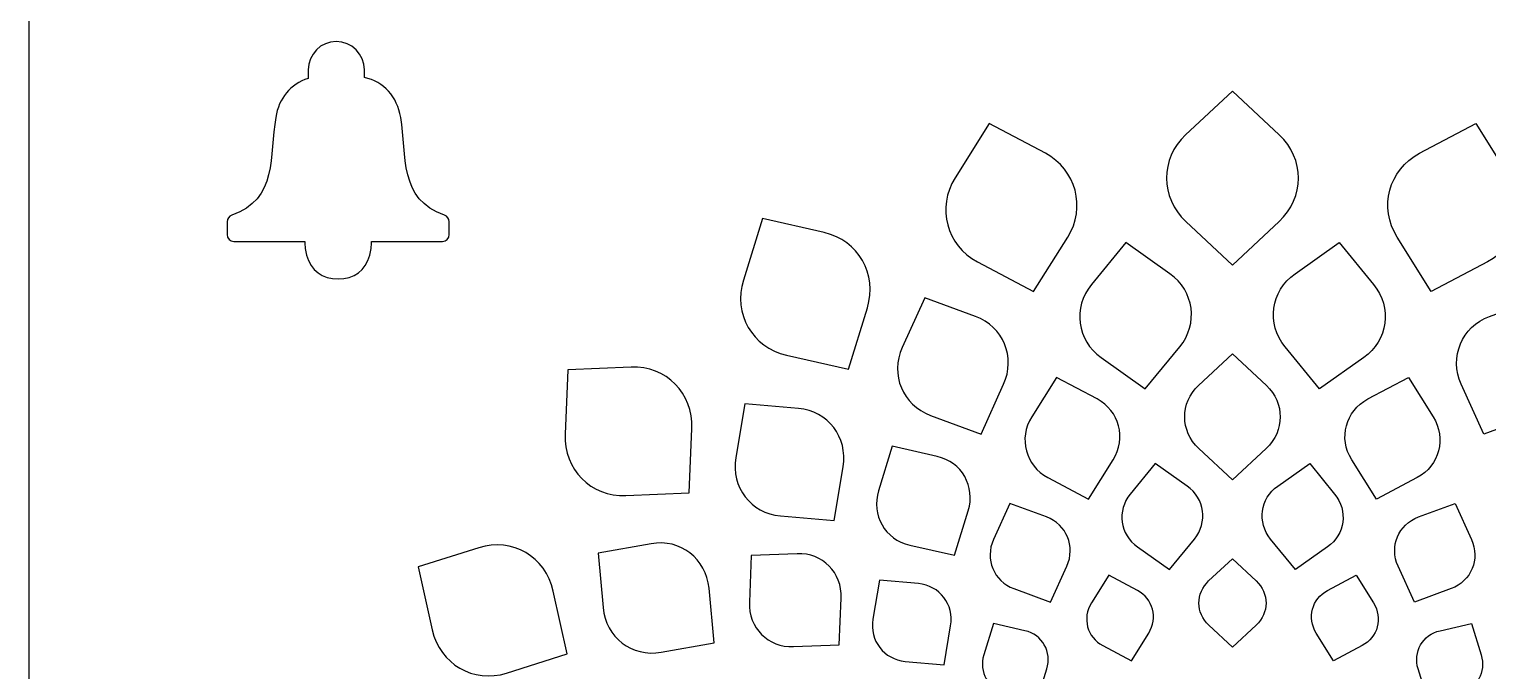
# Model space of a CAD drawing. Header units: millimetres. Extents: x -279 to 859, y -447 to 463.
# Drawn here: x 300 to 638.7, y 83.1 to 232 of the extents above; entities that cross this region are included whole.
import ezdxf

# ---------------------------------------------------------------- set-up
doc = ezdxf.new("R2010")
doc.units = ezdxf.units.MM
doc.header["$MEASUREMENT"] = 0
doc.layers.add('Layer 1', color=7, linetype='Continuous')

msp = doc.modelspace()

# ---------------------------------------------------------------- linework, layer by layer
at = {"layer": 'Layer 1', "color": 7}
for points, knots in [([(858.8, 463.29), (858.8, 463.29), (300, 463.29), (300, 463.29), (300, 463.29), (300, -430), (300, -430), (300, -430), (858.8, -430), (858.8, -430), (858.8, -430), (858.8, 463.29), (858.8, 463.29)], [0, 0, 0, 0, 0.25, 0.25, 0.25, 0.5, 0.5, 0.5, 0.75, 0.75, 0.75, 1, 1, 1, 1]), ([(377.84, 220.8), (382.34, 219.78), (385.48, 216.33), (386.26, 211.52), (387.7, 202.68), (385.81, 192.44), (396.45, 188.83), (397.12, 188.6), (397.54, 188), (397.54, 187.3), (397.54, 187.3), (397.54, 184.36), (397.54, 184.36), (397.54, 183.47), (396.83, 182.75), (395.95, 182.75), (395.95, 182.75), (379.51, 182.75), (379.51, 182.75), (379.5, 181.64), (379.35, 180.5), (379.09, 179.55), (378.09, 175.95), (375.45, 174.04), (371.75, 174.04), (368.05, 174.04), (365.41, 175.95), (364.41, 179.55), (364.15, 180.5), (364, 181.64), (363.99, 182.75), (363.99, 182.75), (347.55, 182.75), (347.55, 182.75), (346.67, 182.75), (345.96, 183.47), (345.96, 184.36), (345.96, 184.36), (345.96, 187.3), (345.96, 187.3), (345.96, 188), (346.38, 188.6), (347.04, 188.83), (357.69, 192.44), (355.8, 202.68), (357.24, 211.52), (357.97, 216.01), (360.67, 219.27), (364.79, 220.55), (364.79, 220.55), (364.79, 222.54), (364.79, 222.54), (364.79, 226.18), (367.72, 229.15), (371.31, 229.15), (374.91, 229.15), (377.84, 226.18), (377.84, 222.54), (377.84, 222.54), (377.84, 220.8), (377.84, 220.8)], [0, 0, 0, 0, 0.05, 0.05, 0.05, 0.1, 0.1, 0.1, 0.15, 0.15, 0.15, 0.2, 0.2, 0.2, 0.25, 0.25, 0.25, 0.3, 0.3, 0.3, 0.35, 0.35, 0.35, 0.4, 0.4, 0.4, 0.45, 0.45, 0.45, 0.5, 0.5, 0.5, 0.55, 0.55, 0.55, 0.6, 0.6, 0.6, 0.65, 0.65, 0.65, 0.7, 0.7, 0.7, 0.75, 0.75, 0.75, 0.8, 0.8, 0.8, 0.85, 0.85, 0.85, 0.9, 0.9, 0.9, 0.95, 0.95, 0.95, 1, 1, 1, 1]), ([(579.4, 177.24), (579.4, 177.24), (568.57, 187.34), (568.57, 187.34), (562.61, 192.89), (562.59, 201.97), (568.53, 207.5), (568.53, 207.5), (579.4, 217.63), (579.4, 217.63), (579.4, 217.63), (590.27, 207.5), (590.27, 207.5), (596.21, 201.97), (596.19, 192.89), (590.23, 187.34), (590.23, 187.34), (579.4, 177.24), (579.4, 177.24)], [0, 0, 0, 0, 0.166667, 0.166667, 0.166667, 0.333333, 0.333333, 0.333333, 0.5, 0.5, 0.5, 0.666667, 0.666667, 0.666667, 0.833333, 0.833333, 0.833333, 1, 1, 1, 1]), ([(514.99, 197.48), (514.99, 197.48), (522.9, 210.11), (522.9, 210.11), (522.9, 210.11), (535.95, 203.19), (535.95, 203.19), (543.13, 199.39), (545.46, 190.63), (541.14, 183.73), (541.14, 183.73), (533.23, 171.09), (533.23, 171.09), (533.23, 171.09), (520.19, 178.01), (520.19, 178.01), (513.01, 181.81), (510.67, 190.57), (514.99, 197.48)], [0, 0, 0, 0, 0.166667, 0.166667, 0.166667, 0.333333, 0.333333, 0.333333, 0.5, 0.5, 0.5, 0.666667, 0.666667, 0.666667, 0.833333, 0.833333, 0.833333, 1, 1, 1, 1]), ([(643.81, 197.48), (643.81, 197.48), (635.9, 210.11), (635.9, 210.11), (635.9, 210.11), (622.85, 203.19), (622.85, 203.19), (615.67, 199.39), (613.34, 190.63), (617.66, 183.73), (617.66, 183.73), (625.57, 171.09), (625.57, 171.09), (625.57, 171.09), (638.62, 178.01), (638.62, 178.01), (645.79, 181.81), (648.13, 190.57), (643.81, 197.48)], [0, 0, 0, 0, 0.166667, 0.166667, 0.166667, 0.333333, 0.333333, 0.333333, 0.5, 0.5, 0.5, 0.666667, 0.666667, 0.666667, 0.833333, 0.833333, 0.833333, 1, 1, 1, 1]), ([(465.84, 173.77), (465.84, 173.77), (470.25, 188.05), (470.25, 188.05), (470.25, 188.05), (484.62, 184.78), (484.62, 184.78), (492.53, 182.99), (497.03, 175.14), (494.62, 167.34), (494.62, 167.34), (490.21, 153.07), (490.21, 153.07), (490.21, 153.07), (475.84, 156.33), (475.84, 156.33), (467.93, 158.13), (463.44, 165.98), (465.84, 173.77)], [0, 0, 0, 0, 0.166667, 0.166667, 0.166667, 0.333333, 0.333333, 0.333333, 0.5, 0.5, 0.5, 0.666667, 0.666667, 0.666667, 0.833333, 0.833333, 0.833333, 1, 1, 1, 1]), ([(546.63, 172.72), (546.63, 172.72), (554.63, 182.49), (554.63, 182.49), (554.63, 182.49), (564.87, 175.24), (564.87, 175.24), (570.51, 171.25), (571.54, 163.63), (567.16, 158.29), (567.16, 158.29), (559.16, 148.52), (559.16, 148.52), (559.16, 148.52), (548.92, 155.77), (548.92, 155.77), (543.28, 159.76), (542.25, 167.38), (546.63, 172.72)], [0, 0, 0, 0, 0.166667, 0.166667, 0.166667, 0.333333, 0.333333, 0.333333, 0.5, 0.5, 0.5, 0.666667, 0.666667, 0.666667, 0.833333, 0.833333, 0.833333, 1, 1, 1, 1]), ([(612.17, 172.72), (612.17, 172.72), (604.17, 182.49), (604.17, 182.49), (604.17, 182.49), (593.93, 175.24), (593.93, 175.24), (588.29, 171.25), (587.26, 163.63), (591.63, 158.29), (591.63, 158.29), (599.64, 148.52), (599.64, 148.52), (599.64, 148.52), (609.88, 155.77), (609.88, 155.77), (615.52, 159.76), (616.55, 167.38), (612.17, 172.72)], [0, 0, 0, 0, 0.166667, 0.166667, 0.166667, 0.333333, 0.333333, 0.333333, 0.5, 0.5, 0.5, 0.666667, 0.666667, 0.666667, 0.833333, 0.833333, 0.833333, 1, 1, 1, 1]), ([(502.73, 158.14), (502.73, 158.14), (507.97, 169.67), (507.97, 169.67), (507.97, 169.67), (519.71, 165.35), (519.71, 165.35), (526.18, 162.98), (529.12, 155.88), (526.26, 149.58), (526.26, 149.58), (521.03, 138.05), (521.03, 138.05), (521.03, 138.05), (509.28, 142.37), (509.28, 142.37), (502.82, 144.75), (499.88, 151.84), (502.73, 158.14)], [0, 0, 0, 0, 0.166667, 0.166667, 0.166667, 0.333333, 0.333333, 0.333333, 0.5, 0.5, 0.5, 0.666667, 0.666667, 0.666667, 0.833333, 0.833333, 0.833333, 1, 1, 1, 1]), ([(656.07, 158.14), (656.07, 158.14), (650.83, 169.67), (650.83, 169.67), (650.83, 169.67), (639.09, 165.35), (639.09, 165.35), (632.62, 162.98), (629.68, 155.88), (632.54, 149.58), (632.54, 149.58), (637.77, 138.05), (637.77, 138.05), (637.77, 138.05), (649.52, 142.37), (649.52, 142.37), (655.98, 144.75), (658.92, 151.84), (656.07, 158.14)], [0, 0, 0, 0, 0.166667, 0.166667, 0.166667, 0.333333, 0.333333, 0.333333, 0.5, 0.5, 0.5, 0.666667, 0.666667, 0.666667, 0.833333, 0.833333, 0.833333, 1, 1, 1, 1]), ([(579.4, 127.4), (579.4, 127.4), (587.24, 134.71), (587.24, 134.71), (591.55, 138.73), (591.57, 145.29), (587.27, 149.3), (587.27, 149.3), (579.4, 156.63), (579.4, 156.63), (579.4, 156.63), (571.53, 149.3), (571.53, 149.3), (567.23, 145.29), (567.25, 138.73), (571.56, 134.71), (571.56, 134.71), (579.4, 127.4), (579.4, 127.4)], [0, 0, 0, 0, 0.166667, 0.166667, 0.166667, 0.333333, 0.333333, 0.333333, 0.5, 0.5, 0.5, 0.666667, 0.666667, 0.666667, 0.833333, 0.833333, 0.833333, 1, 1, 1, 1]), ([(424.43, 138.01), (424.43, 138.01), (425.04, 152.95), (425.04, 152.95), (425.04, 152.95), (439.76, 153.56), (439.76, 153.56), (447.85, 153.9), (454.21, 147.49), (453.88, 139.33), (453.88, 139.33), (453.27, 124.39), (453.27, 124.39), (453.27, 124.39), (438.55, 123.78), (438.55, 123.78), (430.46, 123.44), (424.1, 129.85), (424.43, 138.01)], [0, 0, 0, 0, 0.166667, 0.166667, 0.166667, 0.333333, 0.333333, 0.333333, 0.5, 0.5, 0.5, 0.666667, 0.666667, 0.666667, 0.833333, 0.833333, 0.833333, 1, 1, 1, 1]), ([(532.78, 142.04), (532.78, 142.04), (538.51, 151.19), (538.51, 151.19), (538.51, 151.19), (547.95, 146.18), (547.95, 146.18), (553.15, 143.43), (554.84, 137.09), (551.71, 132.09), (551.71, 132.09), (545.99, 122.95), (545.99, 122.95), (545.99, 122.95), (536.54, 127.95), (536.54, 127.95), (531.35, 130.71), (529.66, 137.05), (532.78, 142.04)], [0, 0, 0, 0, 0.166667, 0.166667, 0.166667, 0.333333, 0.333333, 0.333333, 0.5, 0.5, 0.5, 0.666667, 0.666667, 0.666667, 0.833333, 0.833333, 0.833333, 1, 1, 1, 1]), ([(626.02, 142.04), (626.02, 142.04), (620.29, 151.19), (620.29, 151.19), (620.29, 151.19), (610.85, 146.18), (610.85, 146.18), (605.65, 143.43), (603.96, 137.09), (607.09, 132.09), (607.09, 132.09), (612.81, 122.95), (612.81, 122.95), (612.81, 122.95), (622.26, 127.95), (622.26, 127.95), (627.45, 130.71), (629.14, 137.05), (626.02, 142.04)], [0, 0, 0, 0, 0.166667, 0.166667, 0.166667, 0.333333, 0.333333, 0.333333, 0.5, 0.5, 0.5, 0.666667, 0.666667, 0.666667, 0.833333, 0.833333, 0.833333, 1, 1, 1, 1]), ([(464.07, 132.57), (464.07, 132.57), (466.17, 145.08), (466.17, 145.08), (466.17, 145.08), (478.62, 143.98), (478.62, 143.98), (485.47, 143.38), (490.13, 137.3), (488.99, 130.46), (488.99, 130.46), (486.88, 117.96), (486.88, 117.96), (486.88, 117.96), (474.43, 119.05), (474.43, 119.05), (467.58, 119.65), (462.92, 125.74), (464.07, 132.57)], [0, 0, 0, 0, 0.166667, 0.166667, 0.166667, 0.333333, 0.333333, 0.333333, 0.5, 0.5, 0.5, 0.666667, 0.666667, 0.666667, 0.833333, 0.833333, 0.833333, 1, 1, 1, 1]), ([(497.21, 124.89), (497.21, 124.89), (500.4, 135.22), (500.4, 135.22), (500.4, 135.22), (510.8, 132.85), (510.8, 132.85), (516.53, 131.56), (519.78, 125.87), (518.04, 120.23), (518.04, 120.23), (514.85, 109.9), (514.85, 109.9), (514.85, 109.9), (504.45, 112.26), (504.45, 112.26), (498.72, 113.56), (495.47, 119.24), (497.21, 124.89)], [0, 0, 0, 0, 0.166667, 0.166667, 0.166667, 0.333333, 0.333333, 0.333333, 0.5, 0.5, 0.5, 0.666667, 0.666667, 0.666667, 0.833333, 0.833333, 0.833333, 1, 1, 1, 1]), ([(555.68, 124.12), (555.68, 124.12), (561.47, 131.19), (561.47, 131.19), (561.47, 131.19), (568.89, 125.95), (568.89, 125.95), (572.96, 123.06), (573.71, 117.54), (570.55, 113.68), (570.55, 113.68), (564.75, 106.61), (564.75, 106.61), (564.75, 106.61), (557.34, 111.86), (557.34, 111.86), (553.26, 114.74), (552.51, 120.26), (555.68, 124.12)], [0, 0, 0, 0, 0.166667, 0.166667, 0.166667, 0.333333, 0.333333, 0.333333, 0.5, 0.5, 0.5, 0.666667, 0.666667, 0.666667, 0.833333, 0.833333, 0.833333, 1, 1, 1, 1]), ([(603.12, 124.12), (603.12, 124.12), (597.33, 131.19), (597.33, 131.19), (597.33, 131.19), (589.91, 125.95), (589.91, 125.95), (585.84, 123.06), (585.09, 117.54), (588.26, 113.68), (588.26, 113.68), (594.05, 106.61), (594.05, 106.61), (594.05, 106.61), (601.46, 111.86), (601.46, 111.86), (605.54, 114.74), (606.29, 120.26), (603.12, 124.12)], [0, 0, 0, 0, 0.166667, 0.166667, 0.166667, 0.333333, 0.333333, 0.333333, 0.5, 0.5, 0.5, 0.666667, 0.666667, 0.666667, 0.833333, 0.833333, 0.833333, 1, 1, 1, 1]), ([(523.91, 113.57), (523.91, 113.57), (527.7, 121.92), (527.7, 121.92), (527.7, 121.92), (536.2, 118.79), (536.2, 118.79), (540.88, 117.07), (543.01, 111.94), (540.94, 107.38), (540.94, 107.38), (537.15, 99.04), (537.15, 99.04), (537.15, 99.04), (528.65, 102.16), (528.65, 102.16), (523.98, 103.88), (521.84, 109.01), (523.91, 113.57)], [0, 0, 0, 0, 0.166667, 0.166667, 0.166667, 0.333333, 0.333333, 0.333333, 0.5, 0.5, 0.5, 0.666667, 0.666667, 0.666667, 0.833333, 0.833333, 0.833333, 1, 1, 1, 1]), ([(634.89, 113.57), (634.89, 113.57), (631.1, 121.92), (631.1, 121.92), (631.1, 121.92), (622.6, 118.79), (622.6, 118.79), (617.92, 117.07), (615.79, 111.94), (617.86, 107.38), (617.86, 107.38), (621.64, 99.04), (621.64, 99.04), (621.64, 99.04), (630.15, 102.16), (630.15, 102.16), (634.82, 103.88), (636.96, 109.01), (634.89, 113.57)], [0, 0, 0, 0, 0.166667, 0.166667, 0.166667, 0.333333, 0.333333, 0.333333, 0.5, 0.5, 0.5, 0.666667, 0.666667, 0.666667, 0.833333, 0.833333, 0.833333, 1, 1, 1, 1]), ([(393.59, 92.62), (393.59, 92.62), (390.35, 107.21), (390.35, 107.21), (390.35, 107.21), (404.41, 111.66), (404.41, 111.66), (412.14, 114.1), (419.92, 109.58), (421.69, 101.61), (421.69, 101.61), (424.93, 87.02), (424.93, 87.02), (424.93, 87.02), (410.86, 82.57), (410.86, 82.57), (403.13, 80.13), (395.36, 84.65), (393.59, 92.62)], [0, 0, 0, 0, 0.166667, 0.166667, 0.166667, 0.333333, 0.333333, 0.333333, 0.5, 0.5, 0.5, 0.666667, 0.666667, 0.666667, 0.833333, 0.833333, 0.833333, 1, 1, 1, 1]), ([(433.26, 97.75), (433.26, 97.75), (432.09, 110.38), (432.09, 110.38), (432.09, 110.38), (444.4, 112.58), (444.4, 112.58), (451.17, 113.79), (457.23, 109.14), (457.87, 102.24), (457.87, 102.24), (459.03, 89.6), (459.03, 89.6), (459.03, 89.6), (446.73, 87.4), (446.73, 87.4), (439.96, 86.19), (433.9, 90.85), (433.26, 97.75)], [0, 0, 0, 0, 0.166667, 0.166667, 0.166667, 0.333333, 0.333333, 0.333333, 0.5, 0.5, 0.5, 0.666667, 0.666667, 0.666667, 0.833333, 0.833333, 0.833333, 1, 1, 1, 1]), ([(467.24, 99), (467.24, 99), (467.68, 109.82), (467.68, 109.82), (467.68, 109.82), (478.33, 110.26), (478.33, 110.26), (484.19, 110.5), (488.79, 105.87), (488.55, 99.96), (488.55, 99.96), (488.11, 89.14), (488.11, 89.14), (488.11, 89.14), (477.46, 88.7), (477.46, 88.7), (471.6, 88.46), (467, 93.1), (467.24, 99)], [0, 0, 0, 0, 0.166667, 0.166667, 0.166667, 0.333333, 0.333333, 0.333333, 0.5, 0.5, 0.5, 0.666667, 0.666667, 0.666667, 0.833333, 0.833333, 0.833333, 1, 1, 1, 1]), ([(579.4, 88.55), (579.4, 88.55), (584.91, 93.69), (584.91, 93.69), (587.94, 96.51), (587.95, 101.12), (584.93, 103.94), (584.93, 103.94), (579.4, 109.09), (579.4, 109.09), (579.4, 109.09), (573.87, 103.94), (573.87, 103.94), (570.85, 101.12), (570.86, 96.51), (573.89, 93.69), (573.89, 93.69), (579.4, 88.55), (579.4, 88.55)], [0, 0, 0, 0, 0.166667, 0.166667, 0.166667, 0.333333, 0.333333, 0.333333, 0.5, 0.5, 0.5, 0.666667, 0.666667, 0.666667, 0.833333, 0.833333, 0.833333, 1, 1, 1, 1]), ([(546.65, 98.84), (546.65, 98.84), (550.67, 105.26), (550.67, 105.26), (550.67, 105.26), (557.31, 101.75), (557.31, 101.75), (560.95, 99.81), (562.14, 95.36), (559.95, 91.85), (559.95, 91.85), (555.92, 85.42), (555.92, 85.42), (555.92, 85.42), (549.29, 88.94), (549.29, 88.94), (545.64, 90.88), (544.45, 95.33), (546.65, 98.84)], [0, 0, 0, 0, 0.166667, 0.166667, 0.166667, 0.333333, 0.333333, 0.333333, 0.5, 0.5, 0.5, 0.666667, 0.666667, 0.666667, 0.833333, 0.833333, 0.833333, 1, 1, 1, 1]), ([(612.15, 98.84), (612.15, 98.84), (608.13, 105.26), (608.13, 105.26), (608.13, 105.26), (601.5, 101.75), (601.5, 101.75), (597.85, 99.81), (596.66, 95.36), (598.85, 91.85), (598.85, 91.85), (602.88, 85.42), (602.88, 85.42), (602.88, 85.42), (609.51, 88.94), (609.51, 88.94), (613.16, 90.88), (614.35, 95.33), (612.15, 98.84)], [0, 0, 0, 0, 0.166667, 0.166667, 0.166667, 0.333333, 0.333333, 0.333333, 0.5, 0.5, 0.5, 0.666667, 0.666667, 0.666667, 0.833333, 0.833333, 0.833333, 1, 1, 1, 1]), ([(495.93, 95.06), (495.93, 95.06), (497.45, 104.12), (497.45, 104.12), (497.45, 104.12), (506.46, 103.32), (506.46, 103.32), (511.42, 102.89), (514.79, 98.49), (513.96, 93.54), (513.96, 93.54), (512.44, 84.49), (512.44, 84.49), (512.44, 84.49), (503.42, 85.28), (503.42, 85.28), (498.47, 85.72), (495.09, 90.12), (495.93, 95.06)], [0, 0, 0, 0, 0.166667, 0.166667, 0.166667, 0.333333, 0.333333, 0.333333, 0.5, 0.5, 0.5, 0.666667, 0.666667, 0.666667, 0.833333, 0.833333, 0.833333, 1, 1, 1, 1]), ([(521.66, 86.79), (521.66, 86.79), (523.9, 94.04), (523.9, 94.04), (523.9, 94.04), (531.21, 92.39), (531.21, 92.39), (535.23, 91.47), (537.51, 87.48), (536.29, 83.52), (536.29, 83.52), (534.05, 76.26), (534.05, 76.26), (534.05, 76.26), (526.74, 77.92), (526.74, 77.92), (522.72, 78.83), (520.43, 82.82), (521.66, 86.79)], [0, 0, 0, 0, 0.166667, 0.166667, 0.166667, 0.333333, 0.333333, 0.333333, 0.5, 0.5, 0.5, 0.666667, 0.666667, 0.666667, 0.833333, 0.833333, 0.833333, 1, 1, 1, 1]), ([(637.14, 86.79), (637.14, 86.79), (634.9, 94.04), (634.9, 94.04), (634.9, 94.04), (627.59, 92.39), (627.59, 92.39), (623.57, 91.47), (621.29, 87.48), (622.51, 83.52), (622.51, 83.52), (624.75, 76.26), (624.75, 76.26), (624.75, 76.26), (632.06, 77.92), (632.06, 77.92), (636.08, 78.83), (638.37, 82.82), (637.14, 86.79)], [0, 0, 0, 0, 0.166667, 0.166667, 0.166667, 0.333333, 0.333333, 0.333333, 0.5, 0.5, 0.5, 0.666667, 0.666667, 0.666667, 0.833333, 0.833333, 0.833333, 1, 1, 1, 1])]:
    msp.add_open_spline(points, degree=3, knots=knots, dxfattribs=at)

doc.saveas('drawing.dxf')
